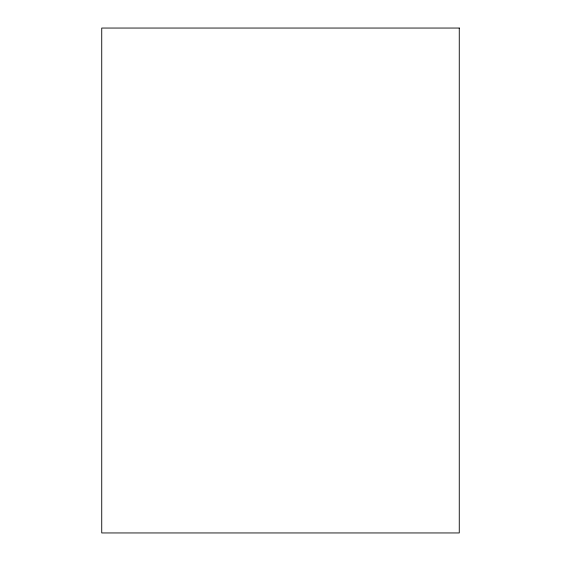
<?xml version="1.0" encoding="UTF-8"?>
<svg xmlns="http://www.w3.org/2000/svg" width="561" height="561" viewBox="0 0 561 561"><rect width="100%" height="100%" fill="white"/><g stroke="black" fill="none" stroke-linecap="round" stroke-linejoin="round"><path stroke-width="0.84" d="M459.263 28.05L101.737 28.05L101.737 532.95L459.263 532.95L459.263 28.05"/></g></svg>
